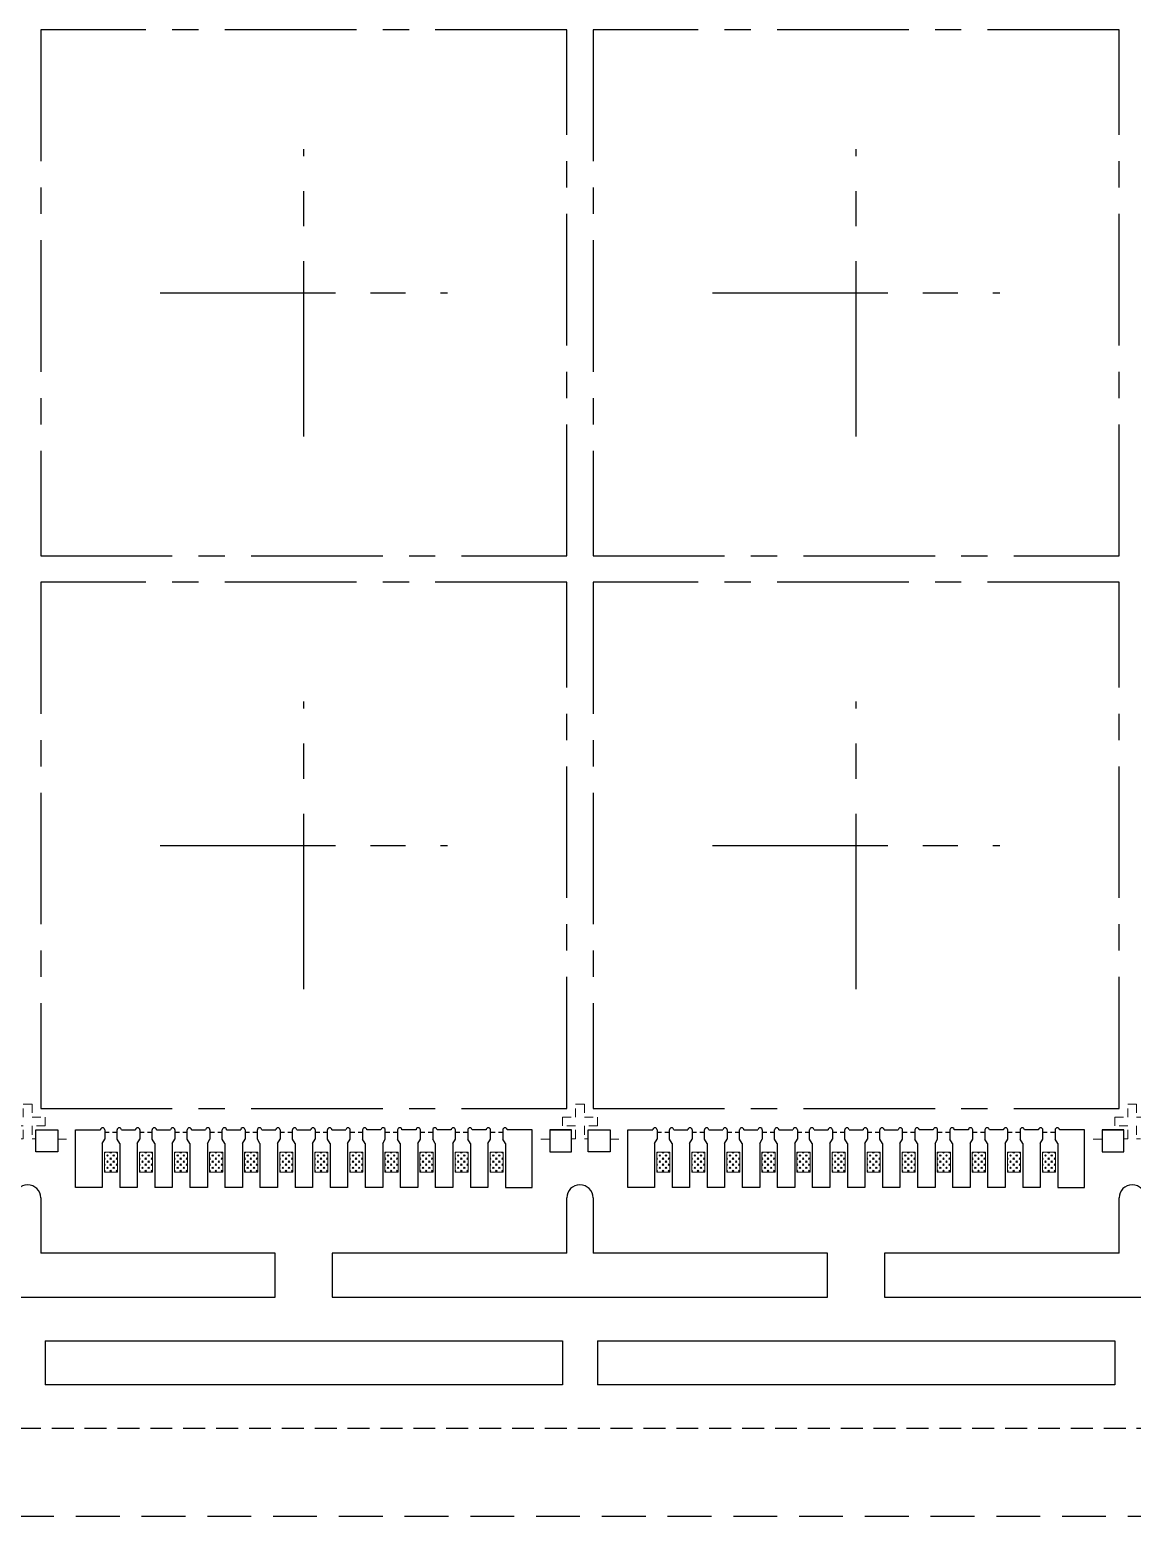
# Model space of a CAD drawing. Header units: inches. Extents: x 5 to 403, y 5 to 265.
# Drawn here: x 118.01 to 130.59, y 146.95 to 163.9 of the extents above; entities that cross this region are included whole.
import ezdxf

# ---------------------------------------------------------------- set-up
doc = ezdxf.new("R2010")
doc.units = ezdxf.units.IN
doc.header["$MEASUREMENT"] = 0
for name, pattern in [('CENTER', [2, 1.25, -0.25, 0.25, -0.25]), ('DASHED', [0.75, 0.5, -0.25]), ('HIDDEN', [0.375, 0.25, -0.125])]:
    doc.linetypes.add(name, pattern=pattern)
for name, color, linetype in [('1D（虚线、T-shape等)', 4, 'Continuous'), ('1（实线、SECTION图示等）', 7, 'Continuous'), ('CEN(中心线)', 1, 'CENTER'), ('EFFECTIVE AREA（塑封区域）', 4, 'HIDDEN'), ('LFBOT（框架底面线、虚线）', 4, 'HIDDEN'), ('LFTOP（框架正面线、实线）', 7, 'Continuous'), ('PKG LINE（虚线）', 2, 'HIDDEN'), ('PLATING（电镀）', 3, 'Continuous'), ('Tape(胶带、实线）', 4, 'Continuous')]:
    doc.layers.add(name, color=color, linetype=linetype)

msp = doc.modelspace()

# ---------------------------------------------------------------- hatches: boundary and pattern name
at = {"layer": 'PLATING（电镀）', "linetype": 'ByBlock', "lineweight": 5}
h = msp.add_hatch(dxfattribs=at)
h.set_pattern_fill('CROSS', color=3, scale=0.05)
h.set_pattern_definition([(45, (-105.93546, -72.357227), (-0.035355339, 0.035355339), [0.025, -0.025]), (135, (-105.917783, -72.357227), (-0.035355339, -0.035355339), [0.025, -0.025])])
h.paths.add_polyline_path([(118.86232, 151.09804), (118.86232, 150.87304), (119.01232, 150.87304), (119.01232, 151.09804)])
h = msp.add_hatch(dxfattribs=at)
h.set_pattern_fill('CROSS', color=3, scale=0.05)
h.set_pattern_definition([(45, (-105.53546, -72.357227), (-0.035355339, 0.035355339), [0.025, -0.025]), (135, (-105.517783, -72.357227), (-0.035355339, -0.035355339), [0.025, -0.025])])
h.paths.add_polyline_path([(119.26232, 151.09804), (119.26232, 150.87304), (119.41232, 150.87304), (119.41232, 151.09804)])
h = msp.add_hatch(dxfattribs=at)
h.set_pattern_fill('CROSS', color=3, scale=0.05)
h.set_pattern_definition([(45, (-105.13546, -72.357227), (-0.035355339, 0.035355339), [0.025, -0.025]), (135, (-105.117783, -72.357227), (-0.035355339, -0.035355339), [0.025, -0.025])])
h.paths.add_polyline_path([(119.66232, 151.09804), (119.66232, 150.87304), (119.81232, 150.87304), (119.81232, 151.09804)])
h = msp.add_hatch(dxfattribs=at)
h.set_pattern_fill('CROSS', color=3, scale=0.05)
h.set_pattern_definition([(45, (-104.73546, -72.357227), (-0.035355339, 0.035355339), [0.025, -0.025]), (135, (-104.717783, -72.357227), (-0.035355339, -0.035355339), [0.025, -0.025])])
h.paths.add_polyline_path([(120.06232, 151.09804), (120.06232, 150.87304), (120.21232, 150.87304), (120.21232, 151.09804)])
h = msp.add_hatch(dxfattribs=at)
h.set_pattern_fill('CROSS', color=3, scale=0.05)
h.set_pattern_definition([(45, (-104.33546, -72.357227), (-0.035355339, 0.035355339), [0.025, -0.025]), (135, (-104.317783, -72.357227), (-0.035355339, -0.035355339), [0.025, -0.025])])
h.paths.add_polyline_path([(120.46232, 151.09804), (120.46232, 150.87304), (120.61232, 150.87304), (120.61232, 151.09804)])
h = msp.add_hatch(dxfattribs=at)
h.set_pattern_fill('CROSS', color=3, scale=0.05)
h.set_pattern_definition([(45, (-103.93546, -72.357227), (-0.035355339, 0.035355339), [0.025, -0.025]), (135, (-103.917783, -72.357227), (-0.035355339, -0.035355339), [0.025, -0.025])])
h.paths.add_polyline_path([(120.86232, 151.09804), (120.86232, 150.87304), (121.01232, 150.87304), (121.01232, 151.09804)])
h = msp.add_hatch(dxfattribs=at)
h.set_pattern_fill('CROSS', color=3, scale=0.05)
h.set_pattern_definition([(45, (-103.53546, -72.357227), (-0.035355339, 0.035355339), [0.025, -0.025]), (135, (-103.517783, -72.357227), (-0.035355339, -0.035355339), [0.025, -0.025])])
h.paths.add_polyline_path([(121.26232, 151.09804), (121.26232, 150.87304), (121.41232, 150.87304), (121.41232, 151.09804)])
h = msp.add_hatch(dxfattribs=at)
h.set_pattern_fill('CROSS', color=3, scale=0.05)
h.set_pattern_definition([(45, (-103.13546, -72.357227), (-0.035355339, 0.035355339), [0.025, -0.025]), (135, (-103.117783, -72.357227), (-0.035355339, -0.035355339), [0.025, -0.025])])
h.paths.add_polyline_path([(121.66232, 151.09804), (121.66232, 150.87304), (121.81232, 150.87304), (121.81232, 151.09804)])
h = msp.add_hatch(dxfattribs=at)
h.set_pattern_fill('CROSS', color=3, scale=0.05)
h.set_pattern_definition([(45, (-102.73546, -72.357227), (-0.035355339, 0.035355339), [0.025, -0.025]), (135, (-102.717783, -72.357227), (-0.035355339, -0.035355339), [0.025, -0.025])])
h.paths.add_polyline_path([(122.06232, 151.09804), (122.06232, 150.87304), (122.21232, 150.87304), (122.21232, 151.09804)])
h = msp.add_hatch(dxfattribs=at)
h.set_pattern_fill('CROSS', color=3, scale=0.05)
h.set_pattern_definition([(45, (-102.33546, -72.357227), (-0.035355339, 0.035355339), [0.025, -0.025]), (135, (-102.317783, -72.357227), (-0.035355339, -0.035355339), [0.025, -0.025])])
h.paths.add_polyline_path([(122.46232, 151.09804), (122.46232, 150.87304), (122.61232, 150.87304), (122.61232, 151.09804)])
h = msp.add_hatch(dxfattribs=at)
h.set_pattern_fill('CROSS', color=3, scale=0.05)
h.set_pattern_definition([(45, (-101.93546, -72.357227), (-0.035355339, 0.035355339), [0.025, -0.025]), (135, (-101.917783, -72.357227), (-0.035355339, -0.035355339), [0.025, -0.025])])
h.paths.add_polyline_path([(122.86232, 151.09804), (122.86232, 150.87304), (123.01232, 150.87304), (123.01232, 151.09804)])
h = msp.add_hatch(dxfattribs=at)
h.set_pattern_fill('CROSS', color=3, scale=0.05)
h.set_pattern_definition([(45, (-101.53546, -72.357227), (-0.035355339, 0.035355339), [0.025, -0.025]), (135, (-101.517783, -72.357227), (-0.035355339, -0.035355339), [0.025, -0.025])])
h.paths.add_polyline_path([(123.26232, 151.09804), (123.26232, 150.87304), (123.41232, 150.87304), (123.41232, 151.09804)])
h = msp.add_hatch(dxfattribs=at)
h.set_pattern_fill('CROSS', color=3, scale=0.05)
h.set_pattern_definition([(45, (-99.63546, -72.357227), (-0.035355339, 0.035355339), [0.025, -0.025]), (135, (-99.617783, -72.357227), (-0.035355339, -0.035355339), [0.025, -0.025])])
h.paths.add_polyline_path([(125.16232, 151.09804), (125.16232, 150.87304), (125.31232, 150.87304), (125.31232, 151.09804)])
h = msp.add_hatch(dxfattribs=at)
h.set_pattern_fill('CROSS', color=3, scale=0.05)
h.set_pattern_definition([(45, (-99.23546, -72.357227), (-0.035355339, 0.035355339), [0.025, -0.025]), (135, (-99.217783, -72.357227), (-0.035355339, -0.035355339), [0.025, -0.025])])
h.paths.add_polyline_path([(125.56232, 151.09804), (125.56232, 150.87304), (125.71232, 150.87304), (125.71232, 151.09804)])
h = msp.add_hatch(dxfattribs=at)
h.set_pattern_fill('CROSS', color=3, scale=0.05)
h.set_pattern_definition([(45, (-98.83546, -72.357227), (-0.035355339, 0.035355339), [0.025, -0.025]), (135, (-98.817783, -72.357227), (-0.035355339, -0.035355339), [0.025, -0.025])])
h.paths.add_polyline_path([(125.96232, 151.09804), (125.96232, 150.87304), (126.11232, 150.87304), (126.11232, 151.09804)])
h = msp.add_hatch(dxfattribs=at)
h.set_pattern_fill('CROSS', color=3, scale=0.05)
h.set_pattern_definition([(45, (-98.43546, -72.357227), (-0.035355339, 0.035355339), [0.025, -0.025]), (135, (-98.417783, -72.357227), (-0.035355339, -0.035355339), [0.025, -0.025])])
h.paths.add_polyline_path([(126.36232, 151.09804), (126.36232, 150.87304), (126.51232, 150.87304), (126.51232, 151.09804)])
h = msp.add_hatch(dxfattribs=at)
h.set_pattern_fill('CROSS', color=3, scale=0.05)
h.set_pattern_definition([(45, (-98.03546, -72.357227), (-0.035355339, 0.035355339), [0.025, -0.025]), (135, (-98.017783, -72.357227), (-0.035355339, -0.035355339), [0.025, -0.025])])
h.paths.add_polyline_path([(126.76232, 151.09804), (126.76232, 150.87304), (126.91232, 150.87304), (126.91232, 151.09804)])
h = msp.add_hatch(dxfattribs=at)
h.set_pattern_fill('CROSS', color=3, scale=0.05)
h.set_pattern_definition([(45, (-97.63546, -72.357227), (-0.035355339, 0.035355339), [0.025, -0.025]), (135, (-97.617783, -72.357227), (-0.035355339, -0.035355339), [0.025, -0.025])])
h.paths.add_polyline_path([(127.16232, 151.09804), (127.16232, 150.87304), (127.31232, 150.87304), (127.31232, 151.09804)])
h = msp.add_hatch(dxfattribs=at)
h.set_pattern_fill('CROSS', color=3, scale=0.05)
h.set_pattern_definition([(45, (-97.23546, -72.357227), (-0.035355339, 0.035355339), [0.025, -0.025]), (135, (-97.217783, -72.357227), (-0.035355339, -0.035355339), [0.025, -0.025])])
h.paths.add_polyline_path([(127.56232, 151.09804), (127.56232, 150.87304), (127.71232, 150.87304), (127.71232, 151.09804)])
h = msp.add_hatch(dxfattribs=at)
h.set_pattern_fill('CROSS', color=3, scale=0.05)
h.set_pattern_definition([(45, (-96.83546, -72.357227), (-0.035355339, 0.035355339), [0.025, -0.025]), (135, (-96.817783, -72.357227), (-0.035355339, -0.035355339), [0.025, -0.025])])
h.paths.add_polyline_path([(127.96232, 151.09804), (127.96232, 150.87304), (128.11232, 150.87304), (128.11232, 151.09804)])
h = msp.add_hatch(dxfattribs=at)
h.set_pattern_fill('CROSS', color=3, scale=0.05)
h.set_pattern_definition([(45, (-96.43546, -72.357227), (-0.035355339, 0.035355339), [0.025, -0.025]), (135, (-96.417783, -72.357227), (-0.035355339, -0.035355339), [0.025, -0.025])])
h.paths.add_polyline_path([(128.36232, 151.09804), (128.36232, 150.87304), (128.51232, 150.87304), (128.51232, 151.09804)])
h = msp.add_hatch(dxfattribs=at)
h.set_pattern_fill('CROSS', color=3, scale=0.05)
h.set_pattern_definition([(45, (-96.03546, -72.357227), (-0.035355339, 0.035355339), [0.025, -0.025]), (135, (-96.017783, -72.357227), (-0.035355339, -0.035355339), [0.025, -0.025])])
h.paths.add_polyline_path([(128.76232, 151.09804), (128.76232, 150.87304), (128.91232, 150.87304), (128.91232, 151.09804)])
h = msp.add_hatch(dxfattribs=at)
h.set_pattern_fill('CROSS', color=3, scale=0.05)
h.set_pattern_definition([(45, (-95.63546, -72.357227), (-0.035355339, 0.035355339), [0.025, -0.025]), (135, (-95.617783, -72.357227), (-0.035355339, -0.035355339), [0.025, -0.025])])
h.paths.add_polyline_path([(129.16232, 151.09804), (129.16232, 150.87304), (129.31232, 150.87304), (129.31232, 151.09804)])
h = msp.add_hatch(dxfattribs=at)
h.set_pattern_fill('CROSS', color=3, scale=0.05)
h.set_pattern_definition([(45, (-95.23546, -72.357227), (-0.035355339, 0.035355339), [0.025, -0.025]), (135, (-95.217783, -72.357227), (-0.035355339, -0.035355339), [0.025, -0.025])])
h.paths.add_polyline_path([(129.56232, 151.09804), (129.56232, 150.87304), (129.71232, 150.87304), (129.71232, 151.09804)])

# ---------------------------------------------------------------- linework, layer by layer
at = {"layer": '1D（虚线、T-shape等)', "linetype": 'HIDDEN', "lineweight": 0, "ltscale": 0.25}
for p, q in [((118.33232, 151.24804, 0.1444), (118.53232, 151.24804, 0.1444)), ((123.94232, 151.24804, 0.1444), (123.74232, 151.24804, 0.1444)), ((124.63232, 151.24804, 0.1444), (124.83232, 151.24804, 0.1444)), ((130.24232, 151.24804, 0.1444), (130.04232, 151.24804, 0.1444))]:
    msp.add_line(p, q, dxfattribs=at)
at = {"layer": '1D（虚线、T-shape等)', "linetype": 'HIDDEN', "lineweight": 0, "ltscale": 0.25, "elevation": 0.1444}
for points in [[(117.89232, 151.25304), (117.93732, 151.25304), (117.93732, 151.39804), (117.78732, 151.39804), (117.78732, 151.49804), (117.93732, 151.49804), (117.93732, 151.64804), (118.03732, 151.64804), (118.03732, 151.49804), (118.18732, 151.49804), (118.18732, 151.39804), (118.03732, 151.39804), (118.03732, 151.25304), (118.08232, 151.25304)], [(124.19232, 151.25304), (124.23732, 151.25304), (124.23732, 151.39804), (124.08732, 151.39804), (124.08732, 151.49804), (124.23732, 151.49804), (124.23732, 151.64804), (124.33732, 151.64804), (124.33732, 151.49804), (124.48732, 151.49804), (124.48732, 151.39804), (124.33732, 151.39804), (124.33732, 151.25304), (124.38232, 151.25304)], [(130.49232, 151.25304), (130.53732, 151.25304), (130.53732, 151.39804), (130.38732, 151.39804), (130.38732, 151.49804), (130.53732, 151.49804), (130.53732, 151.64804), (130.63732, 151.64804), (130.63732, 151.49804), (130.78732, 151.49804), (130.78732, 151.39804), (130.63732, 151.39804), (130.63732, 151.25304), (130.68232, 151.25304)]]:
    msp.add_lwpolyline(points, dxfattribs=at)
at = {"layer": '1（实线、SECTION图示等）', "ltscale": 10}
for p, q in [((118.13732, 150.57804, 0.1444), (118.13732, 149.94804, 0.1444)), ((124.13732, 149.94804, 0.1444), (124.13732, 150.57804, 0.1444)), ((124.43732, 150.57804, 0.1444), (124.43732, 149.94804, 0.1444)), ((130.43732, 149.94804, 0.1444), (130.43732, 150.57804, 0.1444)), ((120.81232, 149.94804, 0.1444), (118.13732, 149.94804, 0.1444)), ((120.81232, 149.44804, 0.1444), (120.81232, 149.94804, 0.1444)), ((124.13732, 149.94804, 0.1444), (121.46232, 149.94804, 0.1444)), ((121.46232, 149.94804, 0.1444), (121.46232, 149.44804, 0.1444)), ((127.11232, 149.94804, 0.1444), (124.43732, 149.94804, 0.1444)), ((127.11232, 149.44804, 0.1444), (127.11232, 149.94804, 0.1444)), ((130.43732, 149.94804, 0.1444), (127.76232, 149.94804, 0.1444)), ((127.76232, 149.94804, 0.1444), (127.76232, 149.44804, 0.1444)), ((115.16232, 149.44804, 0.1444), (120.81232, 149.44804, 0.1444)), ((121.46232, 149.44804, 0.1444), (127.11232, 149.44804, 0.1444)), ((127.76232, 149.44804, 0.1444), (133.41232, 149.44804, 0.1444))]:
    msp.add_line(p, q, dxfattribs=at)
at = {"layer": '1（实线、SECTION图示等）'}
for p, q in [((118.18732, 148.94804, 0.1444), (124.08732, 148.94804, 0.1444)), ((118.18732, 148.94804, 0.1444), (118.18732, 148.44804, 0.1444)), ((124.08732, 148.94804, 0.1444), (124.08732, 148.44804, 0.1444)), ((124.48732, 148.94804, 0.1444), (130.38732, 148.94804, 0.1444)), ((124.48732, 148.94804, 0.1444), (124.48732, 148.44804, 0.1444)), ((130.38732, 148.94804, 0.1444), (130.38732, 148.44804, 0.1444)), ((124.08732, 148.44804, 0.1444), (118.18732, 148.44804, 0.1444)), ((130.38732, 148.44804, 0.1444), (124.48732, 148.44804, 0.1444))]:
    msp.add_line(p, q, dxfattribs=at)
at = {"layer": '1（实线、SECTION图示等）', "ltscale": 10}
for centre in [(117.98732, 150.57804, 0.1444), (124.28732, 150.57804, 0.1444), (130.58732, 150.57804, 0.1444)]:
    msp.add_arc(centre, 0.15, 0, 180, dxfattribs=at)
at = {"layer": 'CEN(中心线)', "linetype": 'CENTER', "ltscale": 1.6}
for p, q in [((121.13732, 159.25807, 0.1444), (121.13732, 162.538, 0.1444)), ((127.43732, 159.25807, 0.1444), (127.43732, 162.538, 0.1444)), ((119.49736, 160.89804, 0.1444), (122.77729, 160.89804, 0.1444)), ((125.79736, 160.89804, 0.1444), (129.07729, 160.89804, 0.1444)), ((121.13732, 152.95807, 0.1444), (121.13732, 156.238, 0.1444)), ((127.43732, 152.95807, 0.1444), (127.43732, 156.238, 0.1444)), ((119.49736, 154.59804, 0.1444), (122.77729, 154.59804, 0.1444)), ((125.79736, 154.59804, 0.1444), (129.07729, 154.59804, 0.1444))]:
    msp.add_line(p, q, dxfattribs=at)
at = {"layer": 'EFFECTIVE AREA（塑封区域）', "color": 1}
msp.add_line((152.63732, 147.94804, 0.1444), (78.03732, 147.94804, 0.1444), dxfattribs=at)
at = {"layer": 'LFBOT（框架底面线、虚线）', "linetype": 'HIDDEN', "ltscale": 0.2, "elevation": 0.1444}
for points in [[(118.86732, 151.32804), (118.91832, 151.32804)], [(118.95632, 151.32804), (119.00732, 151.32804)], [(119.26732, 151.32804), (119.31832, 151.32804)], [(119.35632, 151.32804), (119.40732, 151.32804)], [(119.66732, 151.32804), (119.71832, 151.32804)], [(119.75632, 151.32804), (119.80732, 151.32804)], [(120.06732, 151.32804), (120.11832, 151.32804)], [(120.15632, 151.32804), (120.20732, 151.32804)], [(120.46732, 151.32804), (120.51832, 151.32804)], [(120.55632, 151.32804), (120.60732, 151.32804)], [(120.86732, 151.32804), (120.91832, 151.32804)], [(120.95632, 151.32804), (121.00732, 151.32804)], [(121.26732, 151.32804), (121.31832, 151.32804)], [(121.35632, 151.32804), (121.40732, 151.32804)], [(121.66732, 151.32804), (121.71832, 151.32804)], [(121.75632, 151.32804), (121.80732, 151.32804)], [(122.06732, 151.32804), (122.11832, 151.32804)], [(122.15632, 151.32804), (122.20732, 151.32804)], [(122.46732, 151.32804), (122.51832, 151.32804)], [(122.55632, 151.32804), (122.60732, 151.32804)], [(122.86732, 151.32804), (122.91832, 151.32804)], [(122.95632, 151.32804), (123.00732, 151.32804)], [(123.26732, 151.32804), (123.31832, 151.32804)], [(123.35632, 151.32804), (123.40732, 151.32804)], [(125.16732, 151.32804), (125.21832, 151.32804)], [(125.25632, 151.32804), (125.30732, 151.32804)], [(125.56732, 151.32804), (125.61832, 151.32804)], [(125.65632, 151.32804), (125.70732, 151.32804)], [(125.96732, 151.32804), (126.01832, 151.32804)], [(126.05632, 151.32804), (126.10732, 151.32804)], [(126.36732, 151.32804), (126.41832, 151.32804)], [(126.45632, 151.32804), (126.50732, 151.32804)], [(126.76732, 151.32804), (126.81832, 151.32804)], [(126.85632, 151.32804), (126.90732, 151.32804)], [(127.16732, 151.32804), (127.21832, 151.32804)], [(127.25632, 151.32804), (127.30732, 151.32804)], [(127.56732, 151.32804), (127.61832, 151.32804)], [(127.65632, 151.32804), (127.70732, 151.32804)], [(127.96732, 151.32804), (128.01832, 151.32804)], [(128.05632, 151.32804), (128.10732, 151.32804)], [(128.36732, 151.32804), (128.41832, 151.32804)], [(128.45632, 151.32804), (128.50732, 151.32804)], [(128.76732, 151.32804), (128.81832, 151.32804)], [(128.85632, 151.32804), (128.90732, 151.32804)], [(129.16732, 151.32804), (129.21832, 151.32804)], [(129.25632, 151.32804), (129.30732, 151.32804)], [(129.56732, 151.32804), (129.61832, 151.32804)], [(129.65632, 151.32804), (129.70732, 151.32804)]]:
    msp.add_lwpolyline(points, dxfattribs=at)
at = {"layer": 'LFTOP（框架正面线、实线）', "color": 7}
for p, q in [((118.53232, 150.99804, 0.1444), (118.53232, 151.35304, 0.1444)), ((118.53232, 151.35304, 0.1444), (118.81732, 151.35304, 0.1444)), ((118.83732, 151.19804, 0.1444), (118.86732, 151.24804, 0.1444)), ((118.83732, 151.19804, 0.1444), (118.83732, 150.69804, 0.1444)), ((118.86732, 151.35304, 0.1444), (118.86732, 151.24804, 0.1444)), ((119.00732, 151.24804, 0.1444), (119.00732, 151.35304, 0.1444)), ((119.03732, 151.19804, 0.1444), (119.00732, 151.24804, 0.1444)), ((119.03732, 151.19804, 0.1444), (119.03732, 150.69804, 0.1444)), ((119.05732, 151.35304, 0.1444), (119.21732, 151.35304, 0.1444)), ((119.23732, 151.19804, 0.1444), (119.26732, 151.24804, 0.1444)), ((119.23732, 151.19804, 0.1444), (119.23732, 150.69804, 0.1444)), ((119.26732, 151.35304, 0.1444), (119.26732, 151.24804, 0.1444)), ((119.40732, 151.24804, 0.1444), (119.40732, 151.35304, 0.1444)), ((119.43732, 151.19804, 0.1444), (119.40732, 151.24804, 0.1444)), ((119.43732, 151.19804, 0.1444), (119.43732, 150.69804, 0.1444)), ((119.45732, 151.35304, 0.1444), (119.61732, 151.35304, 0.1444)), ((119.63732, 151.19804, 0.1444), (119.66732, 151.24804, 0.1444)), ((119.63732, 151.19804, 0.1444), (119.63732, 150.69804, 0.1444)), ((119.66732, 151.35304, 0.1444), (119.66732, 151.24804, 0.1444)), ((119.80732, 151.24804, 0.1444), (119.80732, 151.35304, 0.1444)), ((119.83732, 151.19804, 0.1444), (119.80732, 151.24804, 0.1444)), ((119.83732, 151.19804, 0.1444), (119.83732, 150.69804, 0.1444)), ((119.85732, 151.35304, 0.1444), (120.01732, 151.35304, 0.1444)), ((120.03732, 151.19804, 0.1444), (120.06732, 151.24804, 0.1444)), ((120.03732, 151.19804, 0.1444), (120.03732, 150.69804, 0.1444)), ((120.06732, 151.35304, 0.1444), (120.06732, 151.24804, 0.1444)), ((120.20732, 151.24804, 0.1444), (120.20732, 151.35304, 0.1444)), ((120.23732, 151.19804, 0.1444), (120.20732, 151.24804, 0.1444)), ((120.23732, 151.19804, 0.1444), (120.23732, 150.69804, 0.1444)), ((120.25732, 151.35304, 0.1444), (120.41732, 151.35304, 0.1444)), ((120.43732, 151.19804, 0.1444), (120.46732, 151.24804, 0.1444)), ((120.43732, 151.19804, 0.1444), (120.43732, 150.69804, 0.1444)), ((120.46732, 151.35304, 0.1444), (120.46732, 151.24804, 0.1444)), ((120.60732, 151.24804, 0.1444), (120.60732, 151.35304, 0.1444)), ((120.63732, 151.19804, 0.1444), (120.60732, 151.24804, 0.1444)), ((120.63732, 151.19804, 0.1444), (120.63732, 150.69804, 0.1444)), ((120.65732, 151.35304, 0.1444), (120.81732, 151.35304, 0.1444)), ((120.83732, 151.19804, 0.1444), (120.86732, 151.24804, 0.1444)), ((120.83732, 151.19804, 0.1444), (120.83732, 150.69804, 0.1444)), ((120.86732, 151.35304, 0.1444), (120.86732, 151.24804, 0.1444)), ((121.00732, 151.24804, 0.1444), (121.00732, 151.35304, 0.1444)), ((121.03732, 151.19804, 0.1444), (121.00732, 151.24804, 0.1444)), ((121.03732, 151.19804, 0.1444), (121.03732, 150.69804, 0.1444)), ((121.05732, 151.35304, 0.1444), (121.21732, 151.35304, 0.1444)), ((121.23732, 151.19804, 0.1444), (121.26732, 151.24804, 0.1444)), ((121.23732, 151.19804, 0.1444), (121.23732, 150.69804, 0.1444)), ((121.26732, 151.35304, 0.1444), (121.26732, 151.24804, 0.1444)), ((121.40732, 151.24804, 0.1444), (121.40732, 151.35304, 0.1444)), ((121.43732, 151.19804, 0.1444), (121.40732, 151.24804, 0.1444)), ((121.43732, 151.19804, 0.1444), (121.43732, 150.69804, 0.1444)), ((121.45732, 151.35304, 0.1444), (121.61732, 151.35304, 0.1444)), ((121.63732, 151.19804, 0.1444), (121.66732, 151.24804, 0.1444)), ((121.63732, 151.19804, 0.1444), (121.63732, 150.69804, 0.1444)), ((121.66732, 151.24804, 0.1444), (121.66732, 151.35304, 0.1444)), ((121.80732, 151.35304, 0.1444), (121.80732, 151.24804, 0.1444)), ((121.83732, 151.19804, 0.1444), (121.80732, 151.24804, 0.1444)), ((121.83732, 151.19804, 0.1444), (121.83732, 150.69804, 0.1444)), ((122.01732, 151.35304, 0.1444), (121.85732, 151.35304, 0.1444)), ((122.03732, 151.19804, 0.1444), (122.06732, 151.24804, 0.1444)), ((122.03732, 151.19804, 0.1444), (122.03732, 150.69804, 0.1444)), ((122.06732, 151.24804, 0.1444), (122.06732, 151.35304, 0.1444)), ((122.20732, 151.35304, 0.1444), (122.20732, 151.24804, 0.1444)), ((122.23732, 151.19804, 0.1444), (122.20732, 151.24804, 0.1444)), ((122.23732, 151.19804, 0.1444), (122.23732, 150.69804, 0.1444)), ((122.41732, 151.35304, 0.1444), (122.25732, 151.35304, 0.1444)), ((122.43732, 151.19804, 0.1444), (122.46732, 151.24804, 0.1444)), ((122.43732, 151.19804, 0.1444), (122.43732, 150.69804, 0.1444)), ((122.46732, 151.24804, 0.1444), (122.46732, 151.35304, 0.1444)), ((122.60732, 151.35304, 0.1444), (122.60732, 151.24804, 0.1444)), ((122.63732, 151.19804, 0.1444), (122.60732, 151.24804, 0.1444)), ((122.63732, 151.19804, 0.1444), (122.63732, 150.69804, 0.1444)), ((122.81732, 151.35304, 0.1444), (122.65732, 151.35304, 0.1444)), ((122.83732, 151.19804, 0.1444), (122.86732, 151.24804, 0.1444)), ((122.83732, 151.19804, 0.1444), (122.83732, 150.69804, 0.1444)), ((122.86732, 151.24804, 0.1444), (122.86732, 151.35304, 0.1444)), ((123.00732, 151.35304, 0.1444), (123.00732, 151.24804, 0.1444)), ((123.03732, 151.19804, 0.1444), (123.00732, 151.24804, 0.1444)), ((123.03732, 151.19804, 0.1444), (123.03732, 150.69804, 0.1444)), ((123.21732, 151.35304, 0.1444), (123.05732, 151.35304, 0.1444)), ((123.23732, 151.19804, 0.1444), (123.26732, 151.24804, 0.1444)), ((123.23732, 151.19804, 0.1444), (123.23732, 150.69804, 0.1444)), ((123.26732, 151.24804, 0.1444), (123.26732, 151.35304, 0.1444)), ((123.40732, 151.35304, 0.1444), (123.40732, 151.24804, 0.1444)), ((123.43732, 151.19804, 0.1444), (123.40732, 151.24804, 0.1444)), ((123.43732, 151.19804, 0.1444), (123.43732, 150.69804, 0.1444)), ((123.74232, 151.35304, 0.1444), (123.45732, 151.35304, 0.1444)), ((123.94232, 151.35304, 0.1444), (124.19232, 151.35304, 0.1444)), ((124.83232, 150.99804, 0.1444), (124.83232, 151.35304, 0.1444)), ((124.83232, 151.35304, 0.1444), (125.11732, 151.35304, 0.1444)), ((125.13732, 151.19804, 0.1444), (125.16732, 151.24804, 0.1444)), ((125.13732, 151.19804, 0.1444), (125.13732, 150.69804, 0.1444)), ((125.16732, 151.35304, 0.1444), (125.16732, 151.24804, 0.1444)), ((125.30732, 151.24804, 0.1444), (125.30732, 151.35304, 0.1444)), ((125.33732, 151.19804, 0.1444), (125.30732, 151.24804, 0.1444)), ((125.33732, 151.19804, 0.1444), (125.33732, 150.69804, 0.1444)), ((125.35732, 151.35304, 0.1444), (125.51732, 151.35304, 0.1444)), ((125.53732, 151.19804, 0.1444), (125.56732, 151.24804, 0.1444)), ((125.53732, 151.19804, 0.1444), (125.53732, 150.69804, 0.1444)), ((125.56732, 151.35304, 0.1444), (125.56732, 151.24804, 0.1444)), ((125.70732, 151.24804, 0.1444), (125.70732, 151.35304, 0.1444)), ((125.73732, 151.19804, 0.1444), (125.70732, 151.24804, 0.1444)), ((125.73732, 151.19804, 0.1444), (125.73732, 150.69804, 0.1444)), ((125.75732, 151.35304, 0.1444), (125.91732, 151.35304, 0.1444)), ((125.93732, 151.19804, 0.1444), (125.96732, 151.24804, 0.1444)), ((125.93732, 151.19804, 0.1444), (125.93732, 150.69804, 0.1444)), ((125.96732, 151.35304, 0.1444), (125.96732, 151.24804, 0.1444)), ((126.10732, 151.24804, 0.1444), (126.10732, 151.35304, 0.1444)), ((126.13732, 151.19804, 0.1444), (126.10732, 151.24804, 0.1444)), ((126.13732, 151.19804, 0.1444), (126.13732, 150.69804, 0.1444)), ((126.15732, 151.35304, 0.1444), (126.31732, 151.35304, 0.1444)), ((126.33732, 151.19804, 0.1444), (126.36732, 151.24804, 0.1444)), ((126.33732, 151.19804, 0.1444), (126.33732, 150.69804, 0.1444)), ((126.36732, 151.35304, 0.1444), (126.36732, 151.24804, 0.1444)), ((126.50732, 151.24804, 0.1444), (126.50732, 151.35304, 0.1444)), ((126.53732, 151.19804, 0.1444), (126.50732, 151.24804, 0.1444)), ((126.53732, 151.19804, 0.1444), (126.53732, 150.69804, 0.1444)), ((126.55732, 151.35304, 0.1444), (126.71732, 151.35304, 0.1444)), ((126.73732, 151.19804, 0.1444), (126.76732, 151.24804, 0.1444)), ((126.73732, 151.19804, 0.1444), (126.73732, 150.69804, 0.1444)), ((126.76732, 151.35304, 0.1444), (126.76732, 151.24804, 0.1444)), ((126.90732, 151.24804, 0.1444), (126.90732, 151.35304, 0.1444)), ((126.93732, 151.19804, 0.1444), (126.90732, 151.24804, 0.1444)), ((126.93732, 151.19804, 0.1444), (126.93732, 150.69804, 0.1444)), ((126.95732, 151.35304, 0.1444), (127.11732, 151.35304, 0.1444)), ((127.13732, 151.19804, 0.1444), (127.16732, 151.24804, 0.1444)), ((127.13732, 151.19804, 0.1444), (127.13732, 150.69804, 0.1444)), ((127.16732, 151.35304, 0.1444), (127.16732, 151.24804, 0.1444)), ((127.30732, 151.24804, 0.1444), (127.30732, 151.35304, 0.1444)), ((127.33732, 151.19804, 0.1444), (127.30732, 151.24804, 0.1444)), ((127.33732, 151.19804, 0.1444), (127.33732, 150.69804, 0.1444)), ((127.35732, 151.35304, 0.1444), (127.51732, 151.35304, 0.1444)), ((127.53732, 151.19804, 0.1444), (127.56732, 151.24804, 0.1444)), ((127.53732, 151.19804, 0.1444), (127.53732, 150.69804, 0.1444)), ((127.56732, 151.35304, 0.1444), (127.56732, 151.24804, 0.1444)), ((127.70732, 151.24804, 0.1444), (127.70732, 151.35304, 0.1444)), ((127.73732, 151.19804, 0.1444), (127.70732, 151.24804, 0.1444)), ((127.73732, 151.19804, 0.1444), (127.73732, 150.69804, 0.1444)), ((127.75732, 151.35304, 0.1444), (127.91732, 151.35304, 0.1444)), ((127.93732, 151.19804, 0.1444), (127.96732, 151.24804, 0.1444)), ((127.93732, 151.19804, 0.1444), (127.93732, 150.69804, 0.1444)), ((127.96732, 151.24804, 0.1444), (127.96732, 151.35304, 0.1444)), ((128.10732, 151.35304, 0.1444), (128.10732, 151.24804, 0.1444)), ((128.13732, 151.19804, 0.1444), (128.10732, 151.24804, 0.1444)), ((128.13732, 151.19804, 0.1444), (128.13732, 150.69804, 0.1444)), ((128.31732, 151.35304, 0.1444), (128.15732, 151.35304, 0.1444)), ((128.33732, 151.19804, 0.1444), (128.36732, 151.24804, 0.1444)), ((128.33732, 151.19804, 0.1444), (128.33732, 150.69804, 0.1444)), ((128.36732, 151.24804, 0.1444), (128.36732, 151.35304, 0.1444)), ((128.50732, 151.35304, 0.1444), (128.50732, 151.24804, 0.1444)), ((128.53732, 151.19804, 0.1444), (128.50732, 151.24804, 0.1444)), ((128.53732, 151.19804, 0.1444), (128.53732, 150.69804, 0.1444)), ((128.71732, 151.35304, 0.1444), (128.55732, 151.35304, 0.1444)), ((128.73732, 151.19804, 0.1444), (128.76732, 151.24804, 0.1444)), ((128.73732, 151.19804, 0.1444), (128.73732, 150.69804, 0.1444)), ((128.76732, 151.24804, 0.1444), (128.76732, 151.35304, 0.1444)), ((128.90732, 151.35304, 0.1444), (128.90732, 151.24804, 0.1444)), ((128.93732, 151.19804, 0.1444), (128.90732, 151.24804, 0.1444)), ((128.93732, 151.19804, 0.1444), (128.93732, 150.69804, 0.1444)), ((129.11732, 151.35304, 0.1444), (128.95732, 151.35304, 0.1444)), ((129.13732, 151.19804, 0.1444), (129.16732, 151.24804, 0.1444)), ((129.13732, 151.19804, 0.1444), (129.13732, 150.69804, 0.1444)), ((129.16732, 151.24804, 0.1444), (129.16732, 151.35304, 0.1444)), ((129.30732, 151.35304, 0.1444), (129.30732, 151.24804, 0.1444)), ((129.33732, 151.19804, 0.1444), (129.30732, 151.24804, 0.1444)), ((129.33732, 151.19804, 0.1444), (129.33732, 150.69804, 0.1444)), ((129.51732, 151.35304, 0.1444), (129.35732, 151.35304, 0.1444)), ((129.53732, 151.19804, 0.1444), (129.56732, 151.24804, 0.1444)), ((129.53732, 151.19804, 0.1444), (129.53732, 150.69804, 0.1444)), ((129.56732, 151.24804, 0.1444), (129.56732, 151.35304, 0.1444)), ((129.70732, 151.35304, 0.1444), (129.70732, 151.24804, 0.1444)), ((129.73732, 151.19804, 0.1444), (129.70732, 151.24804, 0.1444)), ((129.73732, 151.19804, 0.1444), (129.73732, 150.69804, 0.1444)), ((130.04232, 151.35304, 0.1444), (129.75732, 151.35304, 0.1444)), ((130.24232, 151.35304, 0.1444), (130.49232, 151.35304, 0.1444)), ((118.53232, 150.69804, 0.1444), (118.53232, 150.99804, 0.1444)), ((124.83232, 150.69804, 0.1444), (124.83232, 150.99804, 0.1444)), ((118.53732, 150.69804, 0.1444), (118.53232, 150.69804, 0.1444)), ((118.83732, 150.69804, 0.1444), (118.53732, 150.69804, 0.1444)), ((124.83732, 150.69804, 0.1444), (124.83232, 150.69804, 0.1444)), ((125.13732, 150.69804, 0.1444), (124.83732, 150.69804, 0.1444))]:
    msp.add_line(p, q, dxfattribs=at)
at = {"layer": 'LFTOP（框架正面线、实线）'}
for p, q in [((119.23732, 150.69804, 0.1444), (119.03732, 150.69804, 0.1444)), ((119.63732, 150.69804, 0.1444), (119.43732, 150.69804, 0.1444)), ((120.03732, 150.69804, 0.1444), (119.83732, 150.69804, 0.1444)), ((120.43732, 150.69804, 0.1444), (120.23732, 150.69804, 0.1444)), ((120.83732, 150.69804, 0.1444), (120.63732, 150.69804, 0.1444)), ((121.23732, 150.69804, 0.1444), (121.03732, 150.69804, 0.1444)), ((121.63732, 150.69804, 0.1444), (121.43732, 150.69804, 0.1444)), ((122.03732, 150.69804, 0.1444), (121.83732, 150.69804, 0.1444)), ((122.43732, 150.69804, 0.1444), (122.23732, 150.69804, 0.1444)), ((122.83732, 150.69804, 0.1444), (122.63732, 150.69804, 0.1444)), ((123.23732, 150.69804, 0.1444), (123.03732, 150.69804, 0.1444)), ((125.53732, 150.69804, 0.1444), (125.33732, 150.69804, 0.1444)), ((125.93732, 150.69804, 0.1444), (125.73732, 150.69804, 0.1444)), ((126.33732, 150.69804, 0.1444), (126.13732, 150.69804, 0.1444)), ((126.73732, 150.69804, 0.1444), (126.53732, 150.69804, 0.1444)), ((127.13732, 150.69804, 0.1444), (126.93732, 150.69804, 0.1444)), ((127.53732, 150.69804, 0.1444), (127.33732, 150.69804, 0.1444)), ((127.93732, 150.69804, 0.1444), (127.73732, 150.69804, 0.1444)), ((128.33732, 150.69804, 0.1444), (128.13732, 150.69804, 0.1444)), ((128.73732, 150.69804, 0.1444), (128.53732, 150.69804, 0.1444)), ((129.13732, 150.69804, 0.1444), (128.93732, 150.69804, 0.1444)), ((129.53732, 150.69804, 0.1444), (129.33732, 150.69804, 0.1444))]:
    msp.add_line(p, q, dxfattribs=at)
at = {"layer": 'LFTOP（框架正面线、实线）', "color": 7, "elevation": 0.1444}
for points in [[(118.08232, 151.35304), (118.33232, 151.35304), (118.33232, 151.10304), (118.08232, 151.10304)], [(124.19232, 151.35304), (123.94232, 151.35304), (123.94232, 151.10304), (124.19232, 151.10304)], [(124.38232, 151.35304), (124.63232, 151.35304), (124.63232, 151.10304), (124.38232, 151.10304)], [(130.49232, 151.35304), (130.24232, 151.35304), (130.24232, 151.10304), (130.49232, 151.10304)]]:
    msp.add_lwpolyline(points, close=True, dxfattribs=at)
for points in [[(123.43732, 150.69804), (123.74232, 150.69804), (123.74232, 151.35304)], [(129.73732, 150.69804), (130.04232, 150.69804), (130.04232, 151.35304)]]:
    msp.add_lwpolyline(points, dxfattribs=at)
at = {"layer": 'LFTOP（框架正面线、实线）', "color": 7}
for centre in [(118.84232, 151.35304, 0.1444), (119.03232, 151.35304, 0.1444), (119.24232, 151.35304, 0.1444), (119.43232, 151.35304, 0.1444), (119.64232, 151.35304, 0.1444), (119.83232, 151.35304, 0.1444), (120.04232, 151.35304, 0.1444), (120.23232, 151.35304, 0.1444), (120.44232, 151.35304, 0.1444), (120.63232, 151.35304, 0.1444), (120.84232, 151.35304, 0.1444), (121.03232, 151.35304, 0.1444), (121.24232, 151.35304, 0.1444), (121.43232, 151.35304, 0.1444), (121.64232, 151.35304, 0.1444), (121.83232, 151.35304, 0.1444), (122.04232, 151.35304, 0.1444), (122.23232, 151.35304, 0.1444), (122.44232, 151.35304, 0.1444), (122.63232, 151.35304, 0.1444), (122.84232, 151.35304, 0.1444), (123.03232, 151.35304, 0.1444), (123.24232, 151.35304, 0.1444), (123.43232, 151.35304, 0.1444), (125.14232, 151.35304, 0.1444), (125.33232, 151.35304, 0.1444), (125.54232, 151.35304, 0.1444), (125.73232, 151.35304, 0.1444), (125.94232, 151.35304, 0.1444), (126.13232, 151.35304, 0.1444), (126.34232, 151.35304, 0.1444), (126.53232, 151.35304, 0.1444), (126.74232, 151.35304, 0.1444), (126.93232, 151.35304, 0.1444), (127.14232, 151.35304, 0.1444), (127.33232, 151.35304, 0.1444), (127.54232, 151.35304, 0.1444), (127.73232, 151.35304, 0.1444), (127.94232, 151.35304, 0.1444), (128.13232, 151.35304, 0.1444), (128.34232, 151.35304, 0.1444), (128.53232, 151.35304, 0.1444), (128.74232, 151.35304, 0.1444), (128.93232, 151.35304, 0.1444), (129.14232, 151.35304, 0.1444), (129.33232, 151.35304, 0.1444), (129.54232, 151.35304, 0.1444), (129.73232, 151.35304, 0.1444)]:
    msp.add_arc(centre, 0.025, 0, 180, dxfattribs=at)
at = {"layer": 'PKG LINE（虚线）', "color": 2, "linetype": 'CENTER', "ltscale": 1.2, "elevation": 0.1444}
for points in [[(118.13732, 157.89804), (124.13732, 157.89804), (124.13732, 163.89804), (118.13732, 163.89804)], [(124.43732, 157.89804), (130.43732, 157.89804), (130.43732, 163.89804), (124.43732, 163.89804)], [(118.13732, 151.59804), (124.13732, 151.59804), (124.13732, 157.59804), (118.13732, 157.59804)], [(124.43732, 151.59804), (130.43732, 151.59804), (130.43732, 157.59804), (124.43732, 157.59804)]]:
    msp.add_lwpolyline(points, close=True, dxfattribs=at)
at = {"layer": 'PLATING（电镀）', "color": 3, "linetype": 'ByBlock', "lineweight": 5, "elevation": 0.1444}
for points in [[(118.86232, 151.09804), (119.01232, 151.09804), (119.01232, 150.87304), (118.86232, 150.87304)], [(119.26232, 151.09804), (119.41232, 151.09804), (119.41232, 150.87304), (119.26232, 150.87304)], [(119.66232, 151.09804), (119.81232, 151.09804), (119.81232, 150.87304), (119.66232, 150.87304)], [(120.06232, 151.09804), (120.21232, 151.09804), (120.21232, 150.87304), (120.06232, 150.87304)], [(120.46232, 151.09804), (120.61232, 151.09804), (120.61232, 150.87304), (120.46232, 150.87304)], [(120.86232, 151.09804), (121.01232, 151.09804), (121.01232, 150.87304), (120.86232, 150.87304)], [(121.26232, 151.09804), (121.41232, 151.09804), (121.41232, 150.87304), (121.26232, 150.87304)], [(121.66232, 151.09804), (121.81232, 151.09804), (121.81232, 150.87304), (121.66232, 150.87304)], [(122.06232, 151.09804), (122.21232, 151.09804), (122.21232, 150.87304), (122.06232, 150.87304)], [(122.46232, 151.09804), (122.61232, 151.09804), (122.61232, 150.87304), (122.46232, 150.87304)], [(122.86232, 151.09804), (123.01232, 151.09804), (123.01232, 150.87304), (122.86232, 150.87304)], [(123.26232, 151.09804), (123.41232, 151.09804), (123.41232, 150.87304), (123.26232, 150.87304)], [(125.16232, 151.09804), (125.31232, 151.09804), (125.31232, 150.87304), (125.16232, 150.87304)], [(125.56232, 151.09804), (125.71232, 151.09804), (125.71232, 150.87304), (125.56232, 150.87304)], [(125.96232, 151.09804), (126.11232, 151.09804), (126.11232, 150.87304), (125.96232, 150.87304)], [(126.36232, 151.09804), (126.51232, 151.09804), (126.51232, 150.87304), (126.36232, 150.87304)], [(126.76232, 151.09804), (126.91232, 151.09804), (126.91232, 150.87304), (126.76232, 150.87304)], [(127.16232, 151.09804), (127.31232, 151.09804), (127.31232, 150.87304), (127.16232, 150.87304)], [(127.56232, 151.09804), (127.71232, 151.09804), (127.71232, 150.87304), (127.56232, 150.87304)], [(127.96232, 151.09804), (128.11232, 151.09804), (128.11232, 150.87304), (127.96232, 150.87304)], [(128.36232, 151.09804), (128.51232, 151.09804), (128.51232, 150.87304), (128.36232, 150.87304)], [(128.76232, 151.09804), (128.91232, 151.09804), (128.91232, 150.87304), (128.76232, 150.87304)], [(129.16232, 151.09804), (129.31232, 151.09804), (129.31232, 150.87304), (129.16232, 150.87304)], [(129.56232, 151.09804), (129.71232, 151.09804), (129.71232, 150.87304), (129.56232, 150.87304)]]:
    msp.add_lwpolyline(points, close=True, dxfattribs=at)
at = {"layer": 'Tape(胶带、实线）', "linetype": 'DASHED'}
msp.add_line((73.53732, 146.94804, 0.1444), (152.63732, 146.94804, 0.1444), dxfattribs=at)

doc.saveas('drawing.dxf')
